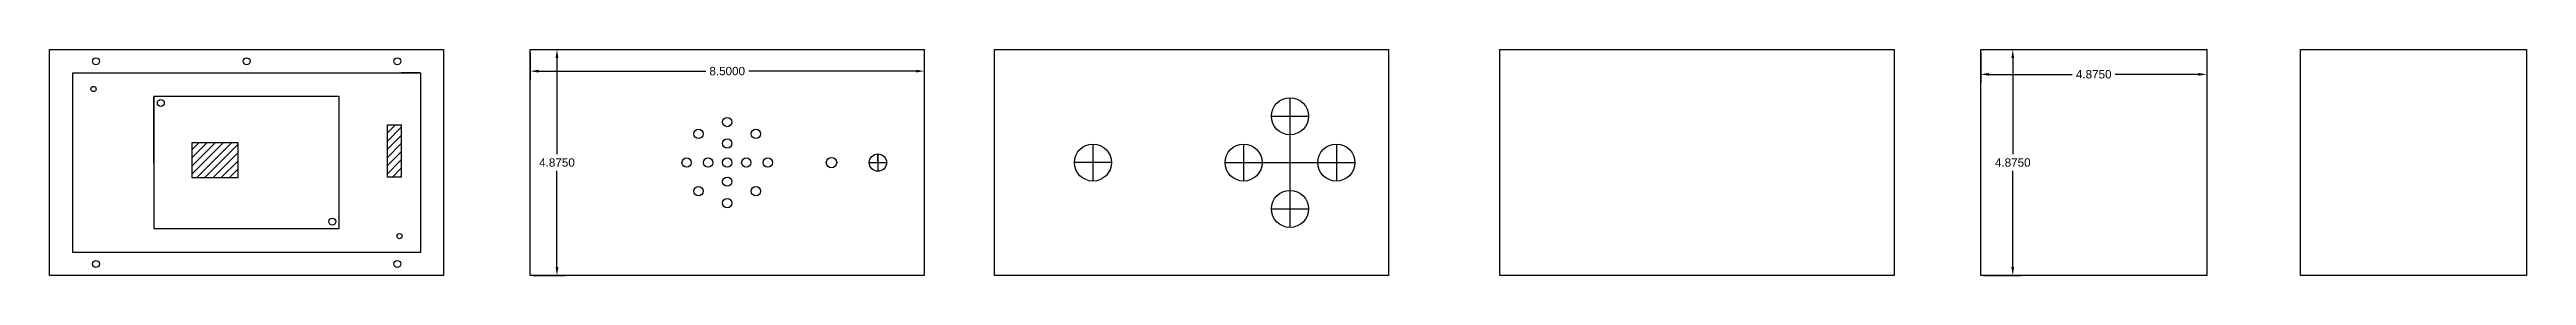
# Model space of a CAD drawing. Header units: inches. Extents: x -0.5 to 52.9, y -0.5 to 4.4.
import ezdxf

# ---------------------------------------------------------------- set-up
doc = ezdxf.new("R2010")
doc.units = ezdxf.units.IN
doc.header["$MEASUREMENT"] = 0
doc.styles.get("Standard").update_dxf_attribs({"font": 'arial.ttf'})
doc.dimstyles.get("Standard").update_dxf_attribs({"dimtxt": 0.18, "dimasz": 0.18, "dimexe": 0.18, "dimexo": 0.0625, "dimgap": 0.09, "dimtad": 0, "dimtih": 1, "dimtoh": 1, "dimdec": 4, "dimzin": 0, "dimdsep": 46, "dimtxsty": 'Standard', "dimcen": 0.09, "dimadec": 0, "dimazin": 0, "dimtfac": 1, "dimtdec": 4, "dimtofl": 0, "dimtmove": 0, "dimatfit": 3, "dimfxl": 1, "dimtolj": 1, "dimtzin": 0, "dimarcsym": 0})

# ---------------------------------------------------------------- blocks, each defined once
blk = doc.blocks.new('*D18')
at = {"color": 0, "lineweight": -2}
for p, q in [((9.88, 4.305), (9.88, 3.724)), ((18.38, 4.305), (18.38, 3.724)), ((10.06, 3.904), (13.667, 3.904)), ((18.2, 3.904), (14.593, 3.904))]:
    blk.add_line(p, q, dxfattribs=at)
at = {"color": 0}
for points in [[(10.06, 3.934), (10.06, 3.874), (9.88, 3.904)], [(18.2, 3.874), (18.2, 3.934), (18.38, 3.904)]]:
    blk.add_solid(points, dxfattribs=at)
at = {"layer": 'Defpoints', "color": 0}
for p in [(9.88, 4.368), (18.38, 4.368), (18.38, 3.904)]:
    blk.add_point(p, dxfattribs=at)
at = {"color": 0, "insert": (14.13, 3.904), "char_height": 0.18, "attachment_point": 5}
blk.add_mtext('\\A1;8.5000', dxfattribs=at)
blk = doc.blocks.new('*D19')
at = {"color": 0, "lineweight": -2}
for p, q in [((9.942, 4.368), (10.638, 4.368)), ((10.458, 4.188), (10.458, 2.112)), ((10.458, -0.327), (10.458, 1.749)), ((9.942, -0.507), (10.638, -0.507))]:
    blk.add_line(p, q, dxfattribs=at)
at = {"color": 0}
for points in [[(10.488, 4.188), (10.428, 4.188), (10.458, 4.368)], [(10.428, -0.327), (10.488, -0.327), (10.458, -0.507)]]:
    blk.add_solid(points, dxfattribs=at)
at = {"layer": 'Defpoints', "color": 0}
for p in [(9.88, 4.368), (10.458, 4.368), (9.88, -0.507)]:
    blk.add_point(p, dxfattribs=at)
at = {"color": 0, "insert": (10.458, 1.93), "char_height": 0.18, "attachment_point": 5}
blk.add_mtext('\\A1;4.8750', dxfattribs=at)
blk = doc.blocks.new('*D20')
at = {"color": 0, "lineweight": -2}
for p, q in [((41.228, 4.368), (42.037, 4.368)), ((41.857, 4.188), (41.857, 2.112)), ((41.857, -0.327), (41.857, 1.749)), ((41.228, -0.507), (42.037, -0.507))]:
    blk.add_line(p, q, dxfattribs=at)
at = {"color": 0}
for points in [[(41.887, 4.188), (41.827, 4.188), (41.857, 4.368)], [(41.827, -0.327), (41.887, -0.327), (41.857, -0.507)]]:
    blk.add_solid(points, dxfattribs=at)
at = {"layer": 'Defpoints', "color": 0}
for p in [(41.165, 4.368), (41.857, 4.368), (41.165, -0.507)]:
    blk.add_point(p, dxfattribs=at)
at = {"color": 0, "insert": (41.857, 1.93), "char_height": 0.18, "attachment_point": 5}
blk.add_mtext('\\A1;4.8750', dxfattribs=at)
blk = doc.blocks.new('*D21')
at = {"color": 0, "lineweight": -2}
for p, q in [((41.165, 4.305), (41.165, 3.655)), ((46.04, 4.305), (46.04, 3.655)), ((41.345, 3.835), (43.136, 3.835)), ((45.86, 3.835), (44.069, 3.835))]:
    blk.add_line(p, q, dxfattribs=at)
at = {"color": 0}
for points in [[(41.345, 3.865), (41.345, 3.805), (41.165, 3.835)], [(45.86, 3.805), (45.86, 3.865), (46.04, 3.835)]]:
    blk.add_solid(points, dxfattribs=at)
at = {"layer": 'Defpoints', "color": 0}
for p in [(41.165, 4.368), (46.04, 4.368), (46.04, 3.835)]:
    blk.add_point(p, dxfattribs=at)
at = {"color": 0, "insert": (43.603, 3.835), "char_height": 0.18, "attachment_point": 5}
blk.add_mtext('\\A1;4.8750', dxfattribs=at)

msp = doc.modelspace()

# ---------------------------------------------------------------- hatches: boundary and pattern name
h = msp.add_hatch()
h.set_pattern_fill('ANSI31', color=256, style=0)
h.set_pattern_definition([(45, (-0.513, -0.4996), (-0.0883883, 0.0883883), [])])
h.paths.add_polyline_path([(7.10063, 2.74336), (7.10063, 1.61836), (6.80063, 1.61836), (6.80063, 2.74336)])
h = msp.add_hatch()
h.set_pattern_fill('ANSI31', color=256, style=0)
h.set_pattern_definition([(45, (0.56999, -0.51188), (-0.0883883, 0.0883883), [])])
h.paths.add_polyline_path([(2.58361, 2.35608), (2.58361, 1.60608), (3.58361, 1.60608), (3.58361, 2.35608)])

# ---------------------------------------------------------------- linework, layer by layer
for p, q in [((-0.48637, 4.36795), (0.51363, 4.36795)), ((9.87961, 4.36795), (10.87961, 4.36795)), ((7.50063, 3.86836), (7.10063, 3.86836)), ((1.76363, 1.93045), (1.76363, 3.35545)), ((26.2677, 3.33045), (26.2677, 0.53045)), ((25.8677, 2.93045), (26.6677, 2.93045)), ((22.0177, 2.33045), (22.0177, 1.53045)), ((25.2677, 2.33045), (25.2677, 1.53045)), ((27.2677, 2.33045), (27.2677, 1.53045)), ((17.19211, 1.93045), (17.56711, 1.93045)), ((17.37961, 1.93045), (17.37961, 2.11795)), ((17.37961, 2.11795), (17.37961, 1.74295)), ((22.4177, 1.93045), (21.6177, 1.93045)), ((24.8677, 1.93045), (27.6677, 1.93045)), ((25.8677, 0.93045), (26.6677, 0.93045)), ((8.01363, -0.50705), (7.01363, -0.50705)), ((18.37961, -0.50705), (17.37961, -0.50705))]:
    msp.add_line(p, q)
for points in [[(-0.48637, -0.50705), (-0.48637, 4.36795), (8.01363, 4.36795), (8.01363, -0.50705)], [(9.87961, -0.50705), (9.87961, 4.36795), (18.37961, 4.36795), (18.37961, -0.50705)], [(19.8927, -0.50705), (19.8927, 4.36795), (28.3927, 4.36795), (28.3927, -0.50705)], [(30.79618, -0.50705), (30.79618, 4.36795), (39.29618, 4.36795), (39.29618, -0.50705)], [(41.16517, -0.50705), (41.16517, 4.36795), (46.04017, 4.36795), (46.04017, -0.50705)], [(48.06138, -0.50388), (48.06138, 4.37112), (52.93638, 4.37112), (52.93638, -0.50388)], [(0.01363, -0.00705), (0.01363, 3.86795), (7.51363, 3.86795), (7.51363, -0.00705)], [(1.76363, 3.35545), (1.76363, 0.50545), (5.76363, 0.50545), (5.76363, 3.35545)], [(7.10063, 2.74336), (7.10063, 1.61836), (6.80063, 1.61836), (6.80063, 2.74336)], [(2.58361, 2.35608), (2.58361, 1.60608), (3.58361, 1.60608), (3.58361, 2.35608)]]:
    msp.add_lwpolyline(points, close=True)
for centre, radius in [((0.51363, 4.11795), 0.075), ((3.76363, 4.11795), 0.075), ((7.01363, 4.11795), 0.075), ((0.46363, 3.51795), 0.056), ((1.91362, 3.21684), 0.075), ((26.2677, 2.93045), 0.4), ((14.12961, 2.80545), 0.1), ((13.51089, 2.54917), 0.1), ((14.12961, 2.34233), 0.1), ((14.74833, 2.54917), 0.1), ((22.0177, 1.93045), 0.4), ((25.2677, 1.93045), 0.4), ((27.2677, 1.93045), 0.4), ((13.25461, 1.93045), 0.1), ((13.71773, 1.93045), 0.1), ((14.12961, 1.93045), 0.1), ((14.12961, 1.51857), 0.1), ((14.54149, 1.93045), 0.1), ((15.00461, 1.93045), 0.1), ((16.37961, 1.93045), 0.1125), ((17.37961, 1.93045), 0.1875), ((13.51089, 1.31173), 0.1), ((14.12961, 1.05545), 0.1), ((14.74833, 1.31173), 0.1), ((26.2677, 0.93045), 0.4), ((5.61363, 0.65545), 0.075), ((7.06363, 0.34295), 0.056), ((0.51363, -0.25863), 0.075), ((7.01363, -0.25705), 0.075)]:
    msp.add_circle(centre, radius)

# ---------------------------------------------------------------- dimensions: what is measured, and where the dimension line sits
for base, p1, p2, picture, middle in [((18.37961, 3.90448), (9.87961, 4.36795), (18.37961, 4.36795), '*D18', (14.12961, 3.90448)), ((46.04017, 3.83529), (41.16517, 4.36795), (46.04017, 4.36795), '*D21', (43.60267, 3.83529))]:
    dim = msp.add_linear_dim(base=base, p1=p1, p2=p2, dimstyle='Standard')
    dim.commit()
    dim.dimension.update_dxf_attribs({"geometry": picture, "text_midpoint": middle})
for base, p1, p2, picture, middle in [((10.45844, 4.36795), (9.87961, -0.50705), (9.87961, 4.36795), '*D19', (10.45844, 1.93045)), ((41.85692, 4.36795), (41.16517, -0.50705), (41.16517, 4.36795), '*D20', (41.85692, 1.93045))]:
    dim = msp.add_linear_dim(base=base, p1=p1, p2=p2, angle=90, dimstyle='Standard')
    dim.commit()
    dim.dimension.update_dxf_attribs({"geometry": picture, "text_midpoint": middle})

doc.saveas('drawing.dxf')
